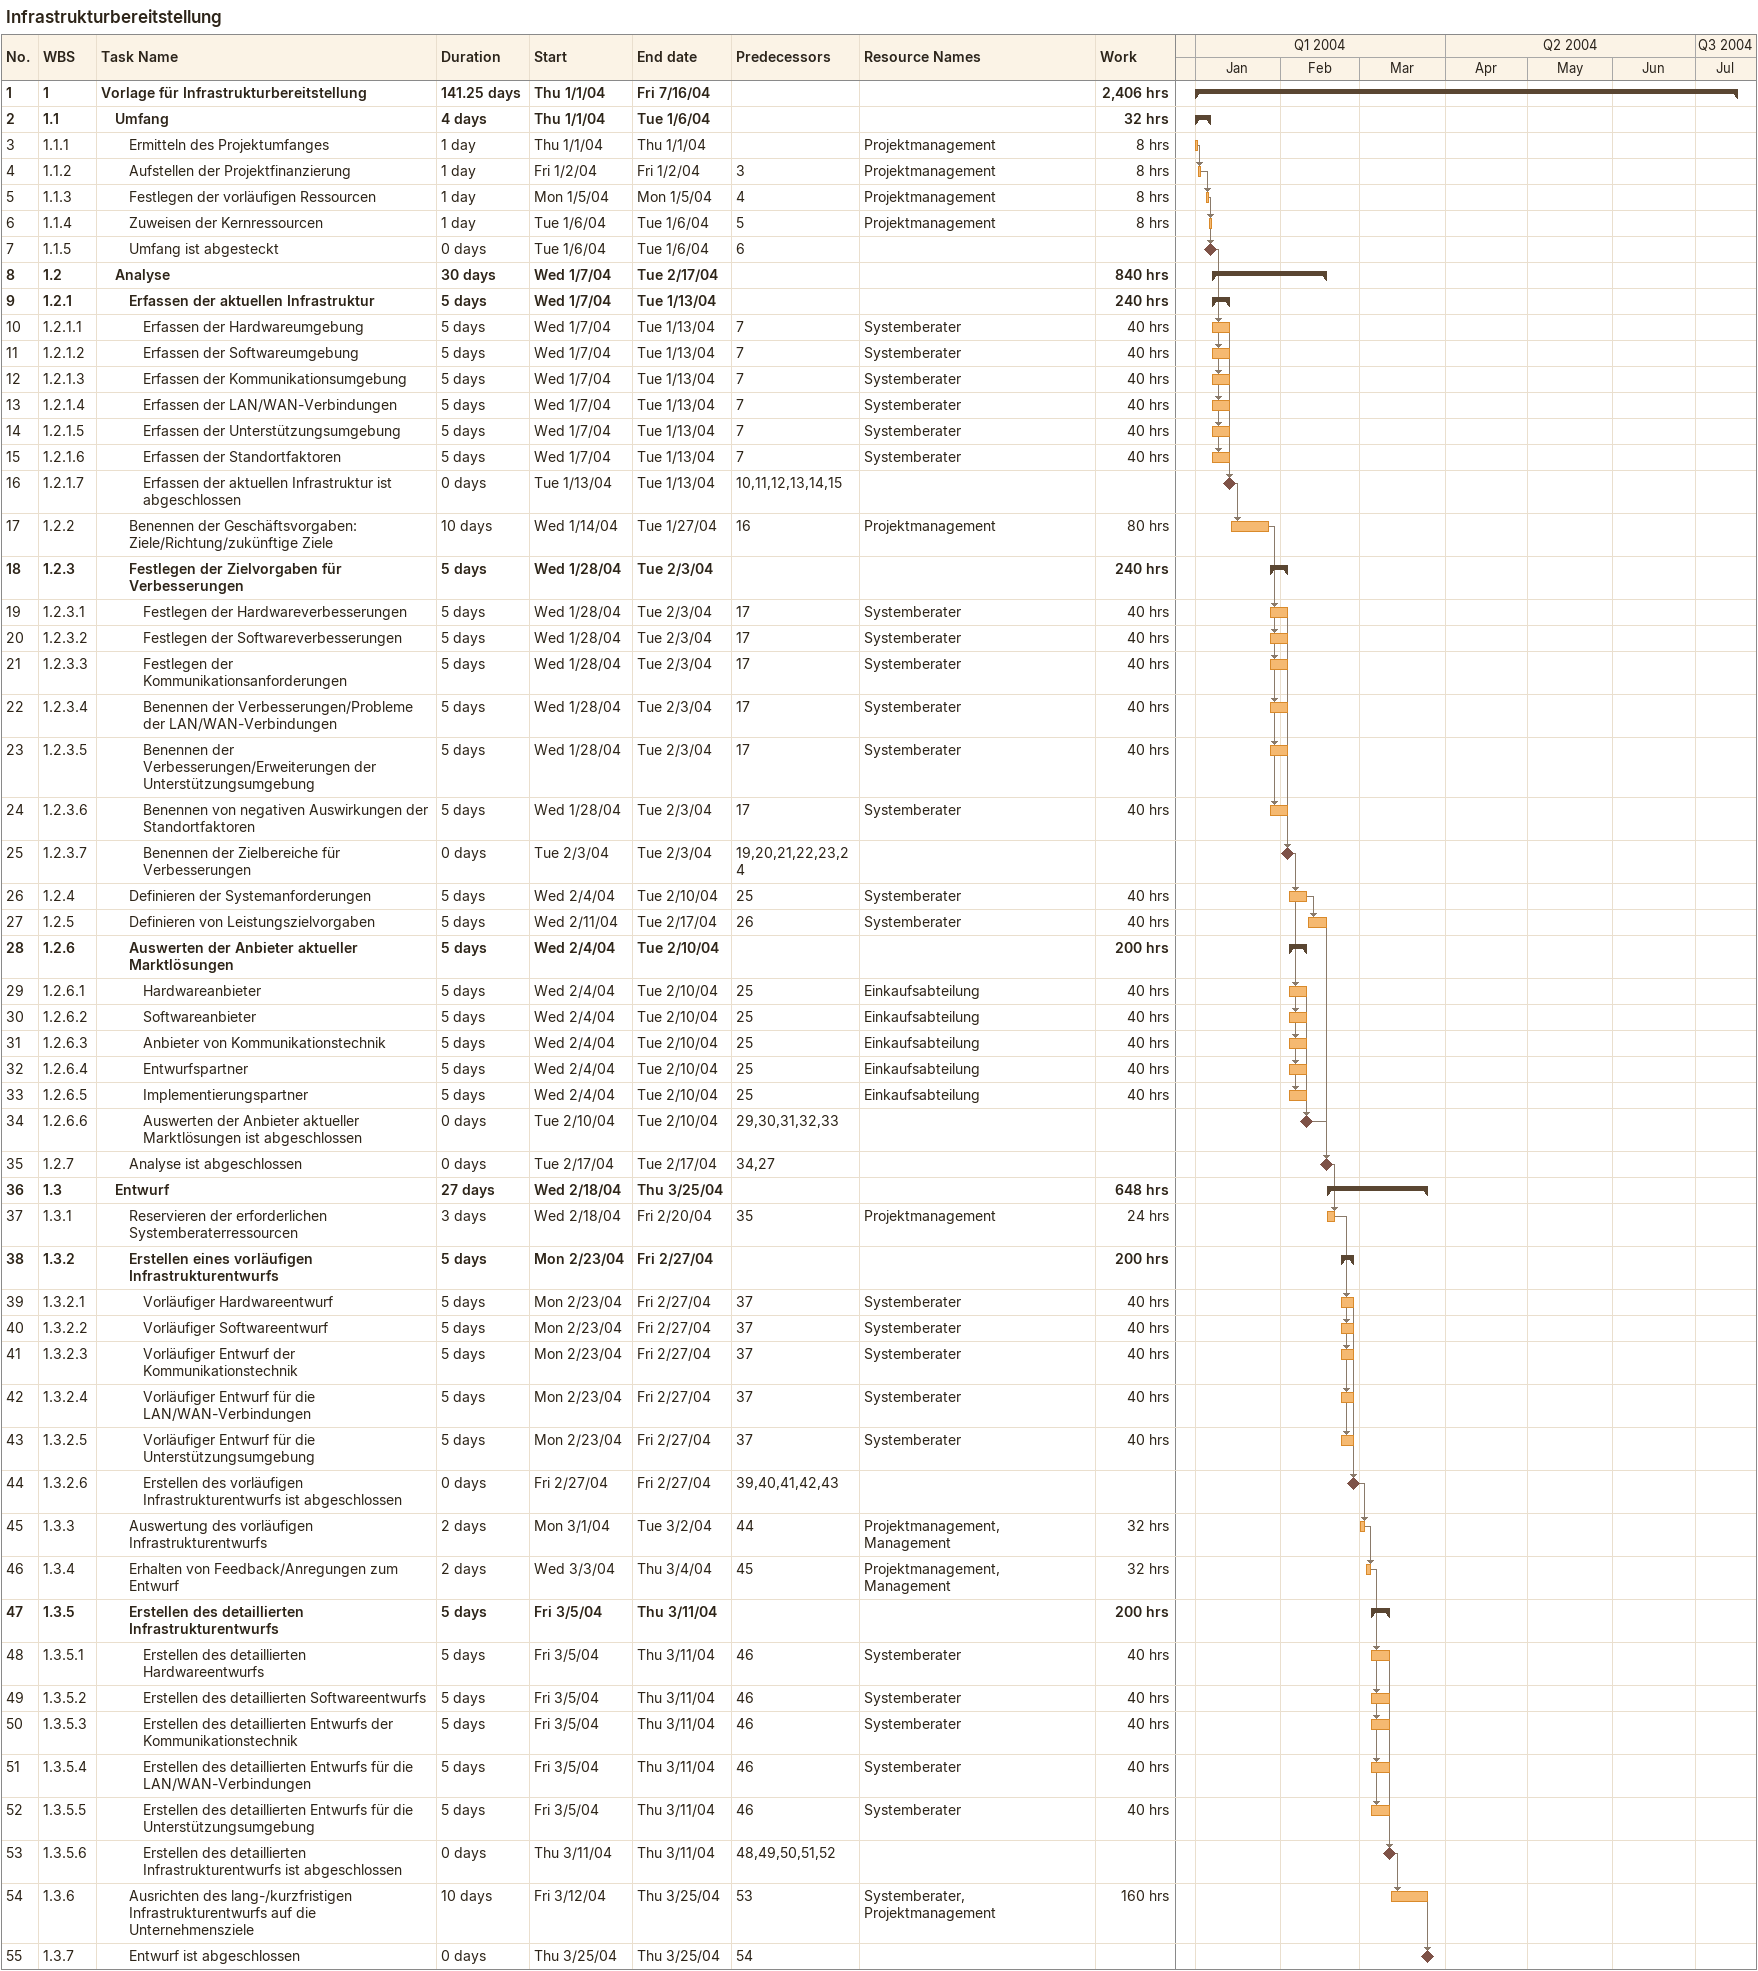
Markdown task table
Infrastrukturbereitstellung

| ID | WBS | Task | Duration | Start | Finish | Predecessors | Resources | Work (h) |
|---|---|---|---|---|---|---|---|---|
| 1 | 1 | **Vorlage für Infrastrukturbereitstellung** | 141.25d | 2004-01-01 | 2004-07-16 |  |  | 2406 |
| 2 | 1.1 | **Umfang** | 4d | 2004-01-01 | 2004-01-06 |  |  | 32 |
| 3 | 1.1.1 | Ermitteln des Projektumfanges | 1d | 2004-01-01 | 2004-01-01 |  | Projektmanagement | 8 |
| 4 | 1.1.2 | Aufstellen der Projektfinanzierung | 1d | 2004-01-02 | 2004-01-02 | 3 | Projektmanagement | 8 |
| 5 | 1.1.3 | Festlegen der vorläufigen Ressourcen | 1d | 2004-01-05 | 2004-01-05 | 4 | Projektmanagement | 8 |
| 6 | 1.1.4 | Zuweisen der Kernressourcen | 1d | 2004-01-06 | 2004-01-06 | 5 | Projektmanagement | 8 |
| 7 | 1.1.5 | Umfang ist abgesteckt | 0d | 2004-01-06 | 2004-01-06 | 6 |  |  |
| 8 | 1.2 | **Analyse** | 30d | 2004-01-07 | 2004-02-17 |  |  | 840 |
| 9 | 1.2.1 | **Erfassen der aktuellen Infrastruktur** | 5d | 2004-01-07 | 2004-01-13 |  |  | 240 |
| 10 | 1.2.1.1 | Erfassen der Hardwareumgebung | 5d | 2004-01-07 | 2004-01-13 | 7 | Systemberater | 40 |
| 11 | 1.2.1.2 | Erfassen der Softwareumgebung | 5d | 2004-01-07 | 2004-01-13 | 7 | Systemberater | 40 |
| 12 | 1.2.1.3 | Erfassen der Kommunikationsumgebung | 5d | 2004-01-07 | 2004-01-13 | 7 | Systemberater | 40 |
| 13 | 1.2.1.4 | Erfassen der LAN/WAN-Verbindungen | 5d | 2004-01-07 | 2004-01-13 | 7 | Systemberater | 40 |
| 14 | 1.2.1.5 | Erfassen der Unterstützungsumgebung | 5d | 2004-01-07 | 2004-01-13 | 7 | Systemberater | 40 |
| 15 | 1.2.1.6 | Erfassen der Standortfaktoren | 5d | 2004-01-07 | 2004-01-13 | 7 | Systemberater | 40 |
| 16 | 1.2.1.7 | Erfassen der aktuellen Infrastruktur ist abgeschlossen | 0d | 2004-01-13 | 2004-01-13 | 10, 11, 12, 13, 14, 15 |  |  |
| 17 | 1.2.2 | Benennen der Geschäftsvorgaben: Ziele/Richtung/zukünftige Ziele | 10d | 2004-01-14 | 2004-01-27 | 16 | Projektmanagement | 80 |
| 18 | 1.2.3 | **Festlegen der Zielvorgaben für Verbesserungen** | 5d | 2004-01-28 | 2004-02-03 |  |  | 240 |
| 19 | 1.2.3.1 | Festlegen der Hardwareverbesserungen | 5d | 2004-01-28 | 2004-02-03 | 17 | Systemberater | 40 |
| 20 | 1.2.3.2 | Festlegen der Softwareverbesserungen | 5d | 2004-01-28 | 2004-02-03 | 17 | Systemberater | 40 |
| 21 | 1.2.3.3 | Festlegen der Kommunikationsanforderungen | 5d | 2004-01-28 | 2004-02-03 | 17 | Systemberater | 40 |
| 22 | 1.2.3.4 | Benennen der Verbesserungen/Probleme der LAN/WAN-Verbindungen | 5d | 2004-01-28 | 2004-02-03 | 17 | Systemberater | 40 |
| 23 | 1.2.3.5 | Benennen der Verbesserungen/Erweiterungen der Unterstützungsumgebung | 5d | 2004-01-28 | 2004-02-03 | 17 | Systemberater | 40 |
| 24 | 1.2.3.6 | Benennen von negativen Auswirkungen der Standortfaktoren | 5d | 2004-01-28 | 2004-02-03 | 17 | Systemberater | 40 |
| 25 | 1.2.3.7 | Benennen der Zielbereiche für Verbesserungen | 0d | 2004-02-03 | 2004-02-03 | 19, 20, 21, 22, 23, 24 |  |  |
| 26 | 1.2.4 | Definieren der Systemanforderungen | 5d | 2004-02-04 | 2004-02-10 | 25 | Systemberater | 40 |
| 27 | 1.2.5 | Definieren von Leistungszielvorgaben | 5d | 2004-02-11 | 2004-02-17 | 26 | Systemberater | 40 |
| 28 | 1.2.6 | **Auswerten der Anbieter aktueller Marktlösungen** | 5d | 2004-02-04 | 2004-02-10 |  |  | 200 |
| 29 | 1.2.6.1 | Hardwareanbieter | 5d | 2004-02-04 | 2004-02-10 | 25 | Einkaufsabteilung | 40 |
| 30 | 1.2.6.2 | Softwareanbieter | 5d | 2004-02-04 | 2004-02-10 | 25 | Einkaufsabteilung | 40 |
| 31 | 1.2.6.3 | Anbieter von Kommunikationstechnik | 5d | 2004-02-04 | 2004-02-10 | 25 | Einkaufsabteilung | 40 |
| 32 | 1.2.6.4 | Entwurfspartner | 5d | 2004-02-04 | 2004-02-10 | 25 | Einkaufsabteilung | 40 |
| 33 | 1.2.6.5 | Implementierungspartner | 5d | 2004-02-04 | 2004-02-10 | 25 | Einkaufsabteilung | 40 |
| 34 | 1.2.6.6 | Auswerten der Anbieter aktueller Marktlösungen ist abgeschlossen | 0d | 2004-02-10 | 2004-02-10 | 29, 30, 31, 32, 33 |  |  |
| 35 | 1.2.7 | Analyse ist abgeschlossen | 0d | 2004-02-17 | 2004-02-17 | 34, 27 |  |  |
| 36 | 1.3 | **Entwurf** | 27d | 2004-02-18 | 2004-03-25 |  |  | 648 |
| 37 | 1.3.1 | Reservieren der erforderlichen Systemberaterressourcen | 3d | 2004-02-18 | 2004-02-20 | 35 | Projektmanagement | 24 |
| 38 | 1.3.2 | **Erstellen eines vorläufigen Infrastrukturentwurfs** | 5d | 2004-02-23 | 2004-02-27 |  |  | 200 |
| 39 | 1.3.2.1 | Vorläufiger Hardwareentwurf | 5d | 2004-02-23 | 2004-02-27 | 37 | Systemberater | 40 |
| 40 | 1.3.2.2 | Vorläufiger Softwareentwurf | 5d | 2004-02-23 | 2004-02-27 | 37 | Systemberater | 40 |
| 41 | 1.3.2.3 | Vorläufiger Entwurf der Kommunikationstechnik | 5d | 2004-02-23 | 2004-02-27 | 37 | Systemberater | 40 |
| 42 | 1.3.2.4 | Vorläufiger Entwurf für die LAN/WAN-Verbindungen | 5d | 2004-02-23 | 2004-02-27 | 37 | Systemberater | 40 |
| 43 | 1.3.2.5 | Vorläufiger Entwurf für die Unterstützungsumgebung | 5d | 2004-02-23 | 2004-02-27 | 37 | Systemberater | 40 |
| 44 | 1.3.2.6 | Erstellen des vorläufigen Infrastrukturentwurfs ist abgeschlossen | 0d | 2004-02-27 | 2004-02-27 | 39, 40, 41, 42, 43 |  |  |
| 45 | 1.3.3 | Auswertung des vorläufigen Infrastrukturentwurfs | 2d | 2004-03-01 | 2004-03-02 | 44 | Projektmanagement, Management | 32 |
| 46 | 1.3.4 | Erhalten von Feedback/Anregungen zum Entwurf | 2d | 2004-03-03 | 2004-03-04 | 45 | Projektmanagement, Management | 32 |
| 47 | 1.3.5 | **Erstellen des detaillierten Infrastrukturentwurfs** | 5d | 2004-03-05 | 2004-03-11 |  |  | 200 |
| 48 | 1.3.5.1 | Erstellen des detaillierten Hardwareentwurfs | 5d | 2004-03-05 | 2004-03-11 | 46 | Systemberater | 40 |
| 49 | 1.3.5.2 | Erstellen des detaillierten Softwareentwurfs | 5d | 2004-03-05 | 2004-03-11 | 46 | Systemberater | 40 |
| 50 | 1.3.5.3 | Erstellen des detaillierten Entwurfs der Kommunikationstechnik | 5d | 2004-03-05 | 2004-03-11 | 46 | Systemberater | 40 |
| 51 | 1.3.5.4 | Erstellen des detaillierten Entwurfs für die LAN/WAN-Verbindungen | 5d | 2004-03-05 | 2004-03-11 | 46 | Systemberater | 40 |
| 52 | 1.3.5.5 | Erstellen des detaillierten Entwurfs für die Unterstützungsumgebung | 5d | 2004-03-05 | 2004-03-11 | 46 | Systemberater | 40 |
| 53 | 1.3.5.6 | Erstellen des detaillierten Infrastrukturentwurfs ist abgeschlossen | 0d | 2004-03-11 | 2004-03-11 | 48, 49, 50, 51, 52 |  |  |
| 54 | 1.3.6 | Ausrichten des lang-/kurzfristigen Infrastrukturentwurfs auf die Unternehmensziele | 10d | 2004-03-12 | 2004-03-25 | 53 | Systemberater, Projektmanagement | 160 |
| 55 | 1.3.7 | Entwurf ist abgeschlossen | 0d | 2004-03-25 | 2004-03-25 | 54 |  |  |
